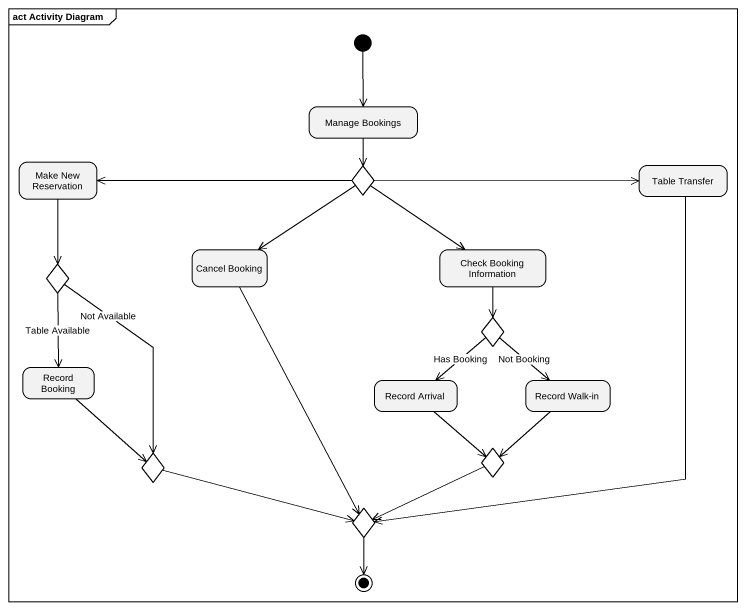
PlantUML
@startuml
mainframe act Activity Diagram
hide empty description
state "Manage Bookings" as Manage_Bookings
state "Make New Reservation" as Make_New_Reservation
state choice1 <<choice>>
state "Table Transfer" as Table_Transfer
state choice2 <<choice>>
state "Cancel Booking" as Cancel_Booking
state "Check Booking Information" as Check_Booking_Information
state choice3 <<choice>>
state "Record Booking" as Record_Booking
state "Record Arrival" as Record_Arrival
state "Record Walk-in" as Record_Walk_in
state choice4 <<choice>>
state choice5 <<choice>>
state choice6 <<choice>>
[*] --> Manage_Bookings
Manage_Bookings --> choice1
Make_New_Reservation --> choice2
choice1 -left-> Make_New_Reservation
choice1 -right-> Table_Transfer
choice1 --> Cancel_Booking
choice1 --> Check_Booking_Information
Table_Transfer --> choice6
choice2 --> Record_Booking : Table Available
choice2 --> choice4 : Not Available
Cancel_Booking --> choice6
Check_Booking_Information --> choice3
choice3 --> Record_Arrival : Has Booking
choice3 --> Record_Walk_in : Not Booking
Record_Booking --> choice4
Record_Arrival --> choice5
Record_Walk_in --> choice5
choice4 -right-> choice6
choice5 -left-> choice6
choice6 --> [*]
@enduml
